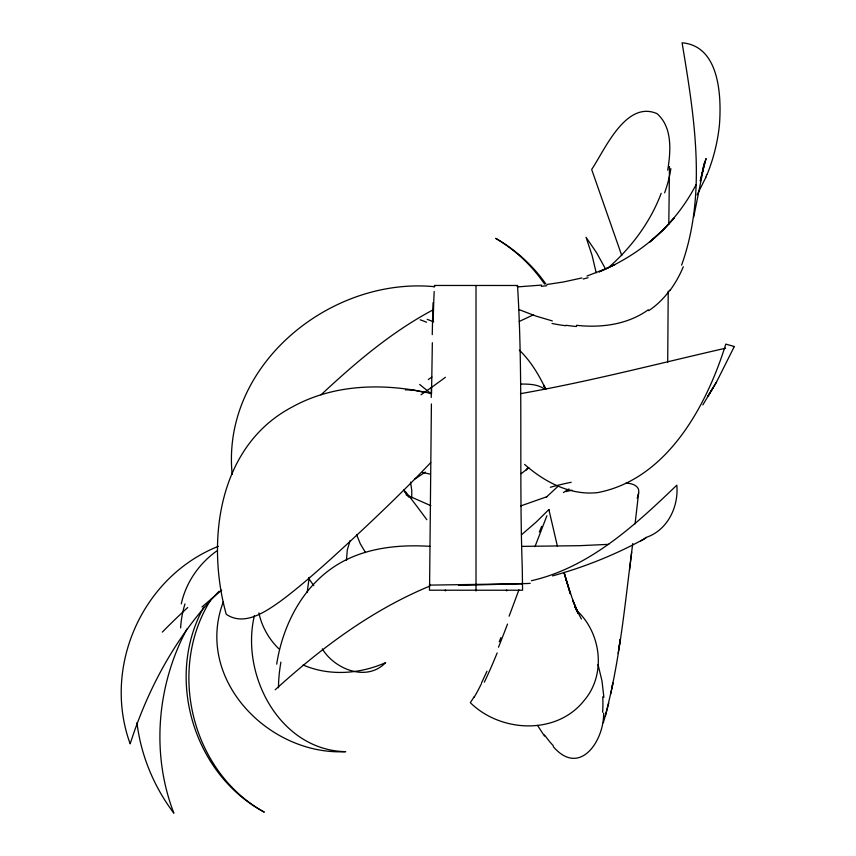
<?xml version="1.0" encoding="UTF-8"?>
<svg xmlns="http://www.w3.org/2000/svg" width="856" height="856" viewBox="0 0 856 856"><rect width="100%" height="100%" fill="white"/><g stroke="black" fill="none" stroke-linecap="round" stroke-linejoin="round"><path stroke-width="1.28" d="M346.413 560.413L347.301 549.937L350.104 540.553M668.226 291.158L667.701 362.291M668.803 224.326L669.478 166.567M431.403 403.968L429.584 586.189C371.804 610.071 321.182 647.971 275.193 689.775M429.584 583.706L429.445 590.212L522.577 590.233L522.246 567.047C518.971 473.389 523.305 379.058 517.516 285.487L434.559 285.465L434.174 286.995M432.344 342.742L431.542 393.664C385.553 382.91 334.803 383.499 292.602 406.803C218.376 445.43 205.857 540.66 226.219 614.255C244.163 626.603 265.467 611.869 280.479 601.201C298.487 587.858 315.276 572.974 331.946 558.026C365.758 527.157 399.185 495.785 430.739 462.582M307.144 592.491L309.219 577.393M411.715 498.01L411.779 490.435L410.527 482.11M635.077 523.872L638.619 493.035C640.149 485.641 631.461 483.03 625.715 483.244M603.63 713.155C604.143 740.59 579.801 777.505 553.254 746.625M603.33 722.742C619.883 664.363 624.816 603.48 632.755 543.517M629.556 569.989L631.696 552.013M618.845 648.72L620.268 639.218L618.15 653.342M276.691 664.16C282.758 625.094 302.767 585.921 337.232 564.735C364.838 547.808 398.243 544.352 429.958 546.331M638.619 493.035L637.196 498.32M517.163 286.45L517.516 285.487M667.723 170.194C670.719 151.501 672.741 127.491 657.087 113.677C625.757 99.906 604.646 150.207 591.667 169.477L621.788 255.612M693.702 217.092L704.691 162.233L700.283 181.151L702.862 170.301M254.414 615.582C240.194 674.913 279.923 750.423 345.696 751.664C268.891 755.784 193.938 679.001 223.384 601.64M611.794 688.716L612.907 682.96L610.82 693.702M548.889 510.326L548.963 509.513L536.038 522.203L521.443 534.818M181.29 603.887C185.859 582.604 199.031 563.644 216.664 551.039M605.385 716.108L608.734 703.076M702.209 172.933L706.061 158.553L702.444 170.012M445.634 590.137L445.323 590.886L444.863 590.33M518.929 589.87L509.117 616.202M507.159 590.33L506.699 590.886L506.388 590.137M534.968 546.663L546.909 515.74M681.601 265.146C707.227 193.691 694.152 115.667 682.093 42.8C719.778 45.967 721.608 96.546 719.425 124.987C717.681 142 713.497 158.734 707.056 174.571M661.185 193.317C650.442 221.95 631.664 247.17 608.819 267.318M499.262 641.765L500.888 637.645M705.943 177.213L697.116 194.826M486.978 671.232L481.479 683.024M524.6 464.391C544.523 482.014 570.471 495.71 597.798 492.585C667.017 479.242 706.628 405.958 725.802 344.112L734.32 346.52L716.461 382.129L702.84 404.909M203.824 607.161C164.545 677.299 193.328 774.338 264.311 812.13C190.963 771.673 166.396 668.258 211.678 598.451M186.94 628.989C156.926 684.853 150.913 753.772 173.886 813.2C154.005 786.932 140.93 755.431 136.949 722.689M696.121 184.575C684.736 206.628 668.771 226.219 649.683 242.077L663.004 229.975L674.014 218.141C653.727 241.724 627.705 260.053 598.975 271.887L614.886 264.654M716.461 382.129L707.762 396.467L712.77 388.271M526.247 469.923L527.424 468.007M474.299 696.57L470.319 702.68C500.567 732.522 556.486 735.432 584.06 700.593C606.551 674.517 601.265 632.648 576.345 610.093M558.262 486.069L546.299 497.186M219.147 591.282C177.492 633.815 148.184 687.368 130.176 743.853C102.121 666.974 142.224 576.612 218.291 546.342M321.032 394.819C355.315 362.805 391.46 331.946 433.104 309.851M201.973 606.968L221.715 590.116M734.32 346.52L733.357 346.83M528.848 467.825L521.186 473.657M431.906 377.047L428.3 379.54M648.313 309.754C627.726 324.585 601.254 328.062 576.527 325.312M425.346 472.095L414.614 479.178M568.951 488.969L563.387 492.564M552.559 575.895C584.434 567.111 615.336 554.72 644.354 538.831M640.716 540.896L646.184 537.814M533.556 314.762L519.175 321.492M607.835 267.992L586.97 276.028M520.63 505.96L546.984 496.683M645.221 537.718C667.241 530.945 678.829 507.062 676.828 485.159C635.141 525.188 589.345 567.517 531.405 580.721M581.92 277.943L563.569 281.956L547.07 284.46M565.902 491.59L572.022 490.178M520.48 393.664C589.517 381.573 657.322 363.8 725.588 348.199M541.602 285.08L517.848 286.878M608.766 544.352L579.319 545.689L522.053 546.385M458.763 585.408L522.438 583.706L429.562 585.119M520.855 384.055C528.944 384.044 537.846 384.205 544.673 389.127M434.174 286.664C330.159 276.809 221.18 365.287 232.179 474.427M411.971 389.801L422.95 392.069M430.076 474.117L422.5 472.426M552.313 320.925L535.91 316.067L518.918 309.551M427.187 319.331L433.66 321.845M303.099 664.973C329.293 676.347 359.905 674.089 385.66 662.608C366.903 682.232 334.739 669.392 322.295 648.859M406.097 494.789L430.857 505.682M434.538 285.465L434.837 286.311M419.665 384.462L431.381 393.963M519.325 350.147C530.634 360.911 538.745 374.682 545.486 388.656M278.917 648.859C268.912 639.207 261.786 626.581 258.908 612.96M313.788 585.675L308.513 578.1M408.729 497.143L403.615 490.049M545.893 284.021C532.785 265.328 515.451 249.642 495.624 238.332C515.045 249.727 531.886 265.478 544.544 284.085M544.459 736.074L537.525 725.374M365.523 552.559L360.323 543.87L356.545 534.54M577.843 612.168L574.965 606.968L581.427 619.016M545.828 389.33L543.507 384.965L545.593 388.988M605.46 268.848L596.589 252.745L586.05 237.273L592.106 255.484L596.204 272.829M578.463 613.345L572.536 600.035L578.035 613.506L571.979 597.649L564.018 572.675M563.965 572.482L570.289 593.732L565.912 579.063M598.023 664.534L601.993 680.948L603.876 697.33M564.147 572.407L567.218 583.396M557.384 546.16L548.974 509.973M476.011 285.754L476.011 590.993M530.196 583.321A109.878 57.951 -48.2 0 1 521.272 583.492M565.805 325.762A305.581 232.853 88.1 0 1 552.045 323.472M576.57 326.51A277.034 206.574 79.1 0 1 565.923 325.259M670.055 289.938A130.765 93.432 78.7 0 1 648.709 310.675M683.313 266.74A127.876 88.917 82.7 0 1 670.152 290.216M706.756 174.838A28.12 4.323 -64.3 0 1 705.676 177.395M588.061 277.686A195.061 145.52 -36.4 0 1 583.15 279.024M546.802 285.711A284.117 198.121 -30.9 0 1 541.313 286.321M670.869 168.621A95.626 49.306 -57.5 0 1 664.63 192.825M550.333 487.267A162.672 68.523 -25.6 0 1 571.198 482.281M553.297 745.726A222.207 71.947 85.3 0 1 544.566 734.962M602.752 696.827A65.131 27.895 80 0 1 602.613 712.171M405.765 493.12A49.027 1.124 54 0 1 426.834 519.71M405.391 389.876A71.583 54.709 69.1 0 1 412.004 390.175M420.189 319.802A143.455 119.155 75.2 0 1 426.513 322.241M445.409 377.282A141.657 22.416 -33.8 0 1 420.992 394.776M433.211 321.642A199.78 2.943 -89.9 0 1 434.185 291.5M431.242 397.494A612.029 11.545 89.9 0 1 431.381 387.094M278.478 687.764A246.945 122.258 -45.8 0 1 280.918 662.105M481.254 684.008A182.617 19.324 -73.1 0 1 474.096 697.351M497.175 652.903A167.327 16.596 -72.6 0 1 484.325 682.178M507.522 624.067A153.406 10.069 -71 0 1 498.492 647.222M541.645 526.387A41.602 0.696 -67.2 0 1 539.355 531.983M432.259 334.653A273.738 4.152 -90 0 1 433.061 302.682M162.33 632.113A221.683 56.881 -37.2 0 1 187.721 607.525M180.616 627.951A220.431 137.73 -11.9 0 1 184.982 603.919"/></g></svg>
